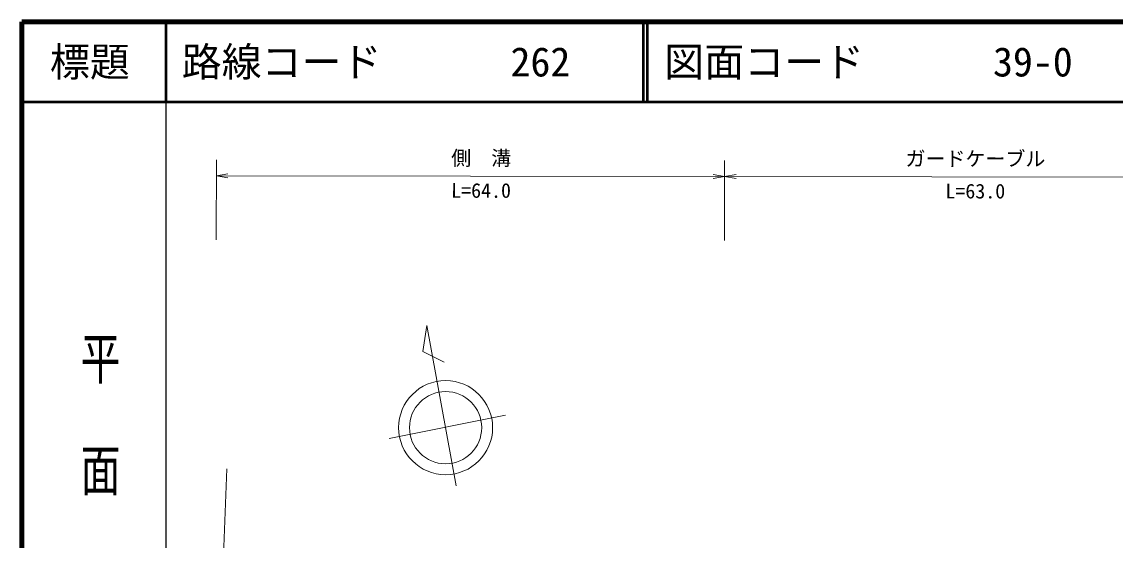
# Model space of a CAD drawing. Units: millimetres, scale not verified. Extents: x 40000 to 680000, y 20000 to 380000.
# Drawn here: x 40000 to 176801, y 315152 to 380000 of the extents above; entities that cross this region are included whole.
import ezdxf
from ezdxf.enums import TextEntityAlignment as Align

# ---------------------------------------------------------------- set-up
doc = ezdxf.new("R2010")
doc.units = ezdxf.units.MM
doc.header["$LTSCALE"] = 1000
for name, color, linetype, lineweight in [('M-BMK-SRVR', 3, 'Continuous', 13), ('M-STR-STR3', 7, 'Continuous', 13), ('M-TTL', 2, 'Continuous', 140), ('M-TTL-BAND', 7, 'Continuous', 25), ('M-TTL-LINE', 7, 'Continuous', 50)]:
    doc.layers.add(name, color=color, linetype=linetype, lineweight=lineweight)
doc.layers.add('M-TTL-TXT', color=7, linetype='Continuous')
doc.styles.add('@ＭＳ ゴシック', font='')
doc.styles.add('ＭＳ ゴシック', font='')
doc.styles.get('@ＭＳ ゴシック').set_extended_font_data('@MS Gothic')
doc.styles.get('ＭＳ ゴシック').set_extended_font_data('MS Gothic')

# ---------------------------------------------------------------- blocks, each defined once
blk = doc.blocks.new('open_arrow')
at = {"color": 0, "linetype": 'Continuous', "lineweight": -2}
blk.add_lwpolyline([(7.5, 1.25), (0, 0), (7.5, -1.25)], dxfattribs=at)

msp = doc.modelspace()

# ---------------------------------------------------------------- linework, layer by layer
at = {"layer": 'M-BMK-SRVR'}
for p, q in [((90656, 341995), (90176, 338737)), ((94334, 321926), (90656, 341995)), ((90176, 338737), (92835, 337437)), ((85976, 327852), (100529, 330771)), ((65651, 324060), (64060, 281335))]:
    msp.add_line(p, q, dxfattribs=at)
for radius in [5885, 4520]:
    msp.add_circle((93023, 329225), radius, dxfattribs=at)
at = {"layer": 'M-STR-STR3'}
for p, q in [((64328, 352743), (64341, 362743)), ((127921, 352658), (127934, 362658)), ((127932, 360658), (64339, 360743)), ((127932, 360658), (190699, 360574))]:
    msp.add_line(p, q, dxfattribs=at)
at = {"layer": 'M-TTL'}
for p, q in [((40000, 380000), (40000, 20000)), ((680000, 380000), (40000, 380000))]:
    msp.add_line(p, q, dxfattribs=at)
at = {"layer": 'M-TTL-BAND'}
msp.add_line((58000, 370000), (58000, 20000), dxfattribs=at)
at = {"layer": 'M-TTL-LINE'}
for p, q in [((58000, 380000), (58000, 370000)), ((117750, 380000), (117750, 370000)), ((118250, 380000), (118250, 370000)), ((40000, 370000), (680000, 370000))]:
    msp.add_line(p, q, dxfattribs=at)

# ---------------------------------------------------------------- block references
at = {"layer": 'M-STR-STR3', "xscale": 193, "yscale": 193}
for p, rotation in [((64339, 360743), 359.9), ((127932, 360658), 179.9), ((127932, 360658), 359.9)]:
    msp.add_blockref('open_arrow', p, dxfattribs=dict(at, rotation=rotation))

# ---------------------------------------------------------------- texts
at = {"layer": 'M-STR-STR3', "style": 'ＭＳ ゴシック'}
for s, p in [('側\u3000溝', (93725, 361500)), ('ガードケーブル', (150567, 361424)), ('L=64.0', (93720, 357442)), ('L=63.0', (155561, 357359))]:
    msp.add_text(s, height=1833, rotation=359.923, dxfattribs=at).set_placement(p, align=Align.BOTTOM_LEFT)
at = {"layer": 'M-TTL-BAND', "style": '@ＭＳ ゴシック', "width": 1.4}
msp.add_text('平  面  図', height=3666, rotation=270, dxfattribs=at).set_placement((49777, 306475), align=Align.MIDDLE_RIGHT)
at = {"layer": 'M-TTL-TXT', "style": 'ＭＳ ゴシック'}
msp.add_text('標題', height=3666, dxfattribs=at).set_placement((48500, 375000), align=Align.MIDDLE_CENTER)
for s, p in [('路線コード', (60000, 375000)), ('262', (101142, 375000)), ('図面コード', (120380, 375000)), ('39-0', (161521, 375000))]:
    msp.add_text(s, height=3666, dxfattribs=at).set_placement(p, align=Align.MIDDLE_LEFT)

doc.saveas('drawing.dxf')
